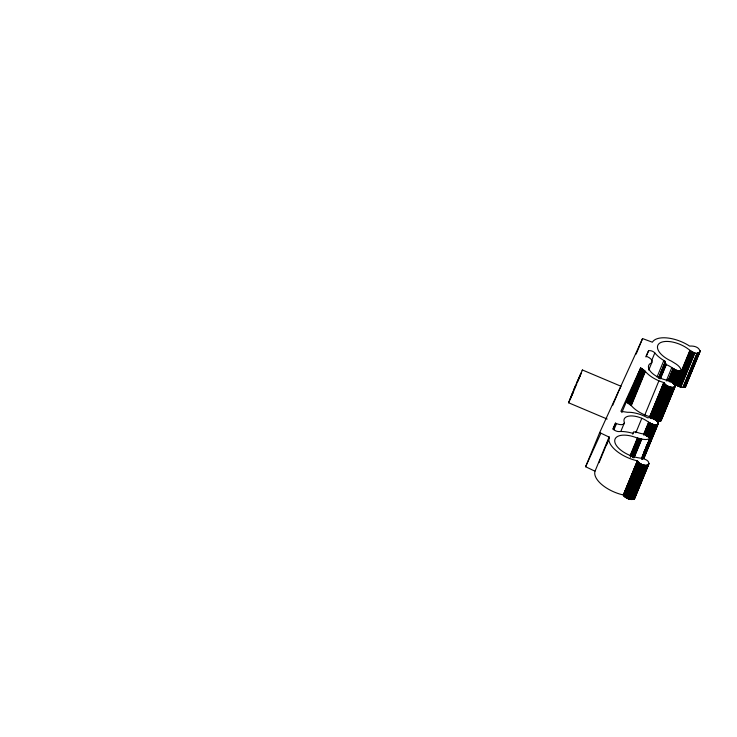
<?xml version="1.0" encoding="UTF-8"?>
<svg xmlns="http://www.w3.org/2000/svg" width="737" height="737" viewBox="0 0 737 737"><rect width="100%" height="100%" fill="white"/><g stroke="black" fill="none" stroke-linecap="round" stroke-linejoin="round"><path stroke-width="1.11" d="M634.935 497.567C632.714 501.934 625.243 498.194 623.235 494.951A26.182 12.372 22.4 0 1 595.026 471.219L585.611 466.724L599.678 432.591L642.553 338.578L652.365 342.198A26.182 12.372 22.4 0 1 689.629 346.086C704.185 345.073 702.241 360.402 688.736 349.412A19.899 9.406 22.4 0 0 659.716 343.11A19.899 9.406 22.4 0 0 671.333 361.093L676.013 363.977A11.755 5.555 22.4 0 1 680.979 370.969L660.269 421.278L657.736 421.546L671.803 387.413C679.975 387.432 671.352 379.076 667.04 380.135A15.707 7.425 22.4 0 1 650.808 371.807A15.707 7.425 22.4 0 1 651.72 362.834A6.817 3.224 22.4 0 0 647.326 356.699L647.04 356.561A24.441 11.552 22.4 0 0 646.045 356.22L648.551 350.812A3.98 1.879 22.4 0 1 654.824 352.931A26.182 12.372 22.4 0 0 663.853 360.522L665.456 361.462L658.629 378.017M661.421 419.786L660.269 421.278M621.033 430.924L624.442 422.651A15.707 7.425 22.4 0 1 630.679 415.926A15.707 7.425 22.4 0 1 648.053 421.776C662.102 431.302 660.647 415.465 647.657 417.815A21.99 10.392 22.4 0 0 627.463 412.287L620.895 411.32L640.646 368.003L645.842 371.992A21.99 10.392 22.4 0 0 663.751 382.54L666.644 385.644L671.803 387.413M599.678 432.591L609.094 437.087A26.182 12.372 22.4 0 0 637.302 460.818C646.441 471.827 656.741 460.054 639.237 457.935A19.899 9.406 22.4 0 1 614.769 441.675A19.899 9.406 22.4 0 1 636.39 437.704L641.77 439.068A11.755 5.555 22.4 0 0 649.15 438.856C652.512 436.028 643.834 433.835 641.43 433.605A15.707 7.425 22.4 0 1 635.653 431.781L635.58 431.753M607.159 419.049L568.568 402.761L572.879 392.093M582.193 370.702L582.414 369.983L621.005 386.262L618.951 390.619M579.982 375.999L580.664 374.129L579.135 377.39M665.456 361.462L665.207 362.908L666.257 364.594A15.707 7.425 22.4 0 1 671.6 367.431L676.244 370.269L680.979 370.969M571.82 394.7L570.318 398.616L571.028 397.206M580.774 374.313L581.511 372.489M579.346 377.841L580.415 375.225M636.16 354.092L642.553 338.578M595.118 470.98L609.186 436.848M599.024 462.679L609.259 437.861M606.579 444.835L607.859 441.73M612.972 429.321L615.533 423.121A24.441 11.552 22.4 0 0 616.473 423.591L616.768 423.701A6.817 3.224 22.4 0 0 624.442 422.651M613.912 429.791L616.473 423.591M621.807 412.591L640.646 368.003M664.184 383.443L650.117 417.575L649.684 416.672A21.99 10.392 22.4 0 1 631.766 406.124L626.726 402.209L640.794 368.076M627.113 402.42L641.181 368.288M645.99 357.012L648.551 350.812M627.5 402.642L641.568 368.509M627.869 402.863L641.936 368.73M628.237 403.093L642.305 368.961M628.587 403.332L642.655 369.2M628.937 403.572L643.005 369.44M629.269 403.812L643.337 369.679M629.601 404.06L643.668 369.928M629.914 404.309L643.981 370.177M630.218 404.567L644.285 370.435M630.513 404.816L644.58 370.683M630.789 405.074L644.857 370.941M631.056 405.332L645.124 371.208M631.305 405.599L645.372 371.466M651.416 361.204L654.824 352.931M648.735 370.075L651.72 362.834M632.77 434.213L633.627 432.14L635.635 431.753M657.026 377.068L663.853 360.522M635.847 432.748L641.816 418.266M658.804 377.436L665.262 361.775M658.74 378.072L665.143 362.558M659.237 377.381L665.207 362.908M659.293 377.565L665.262 363.083M659.366 377.749L665.336 363.267M659.449 377.934L665.419 363.452M659.551 378.118L665.52 363.645M659.67 378.311L665.64 363.829M644.829 414.931L658.906 380.808M659.808 378.496L665.778 364.023M659.956 378.689L665.926 364.207M660.112 378.882L666.082 364.4M660.721 378.035L666.294 364.585M630.107 455.678L637.358 438.1M630.411 455.807L637.662 438.22M630.292 456.958L637.966 438.34M630.605 457.06L638.279 438.441M631.342 456.129L638.592 438.543M631.655 456.221L638.896 438.635M631.959 456.304L639.209 438.718M632.263 456.378L639.513 438.791M632.576 456.443L639.817 438.856M632.871 456.498L640.121 438.911M632.742 457.576L640.416 438.957M649.693 416.737L663.761 382.604M633.037 457.613L640.711 438.994M649.794 417.013L663.807 382.743M649.859 417.151L663.936 383.019M633.323 457.631L640.997 439.012M649.942 417.289L664.009 383.157M650.025 417.428L664.092 383.295M633.599 457.649L641.273 439.031M633.875 457.659L641.549 439.04M650.209 417.713L664.277 383.581M643.521 434.637L648.643 422.227M650.32 417.861L664.387 383.728M634.096 457.686L641.77 439.068M664.507 383.866L650.697 418.284L664.765 384.152M643.705 434.766L648.818 422.356M650.559 418.146L664.627 384.014M643.88 434.904L649.002 422.494M650.835 418.432L664.903 384.299M666.257 381.02L671.803 367.579M644.497 434.001L649.186 422.623M650.974 418.57L665.05 384.438M644.691 434.13L649.38 422.752M651.13 418.708L665.198 384.576M644.884 434.25L649.583 422.872M651.72 417.815L665.354 384.714M645.087 434.379L649.785 423.001M651.886 417.953L665.529 384.852M645.299 434.498L649.988 423.121M652.061 418.091L665.695 384.99M645.087 435.65L650.2 423.241M652.236 418.22L665.88 385.129M652.42 418.358L666.064 385.258M645.723 434.729L650.412 423.351M645.944 434.839L650.633 423.462M652.614 418.487L666.248 385.387M668.008 380.955L673.121 368.546M652.807 418.616L666.441 385.515M668.183 381.093L673.296 368.675M646.165 434.941L650.854 423.563M668.791 380.191L673.48 368.813M653 418.736L666.644 385.644M646.386 435.042L651.075 423.664M653.212 418.856L666.847 385.764M668.975 380.32L673.664 368.942M646.616 435.143L651.305 423.766M669.168 380.449L673.858 369.071M653.415 418.975L667.059 385.884M646.837 435.235L651.526 423.858M669.371 380.578L674.06 369.2M646.644 436.359L651.757 423.95M653.627 419.095L667.271 385.995M669.574 380.697L674.263 369.32M653.848 419.206L667.482 386.114M646.874 436.451L651.987 424.042M669.353 381.849L674.466 369.44M654.06 419.316L667.704 386.216M669.988 380.937L674.677 369.559M647.528 435.493L652.227 424.116M654.281 419.417L667.925 386.326M623.327 494.969L637.394 460.837L623.355 495.024M647.768 435.576L652.457 424.199M670.209 381.047L674.899 369.67M654.935 418.487L668.155 386.428M623.447 495.209L637.514 461.076M647.998 435.641L652.687 424.263M670.421 381.158L675.11 369.781M623.566 495.402L637.634 461.27M648.228 435.714L652.918 424.337M654.732 419.62L668.376 386.52M670.642 381.259L675.332 369.882M623.695 495.586L637.763 461.463M654.963 419.712L668.606 386.612M648.035 436.811L653.148 424.392M670.863 381.37L675.553 369.992M623.834 495.78L637.901 461.648M648.265 436.866L653.378 424.457M655.193 419.804L668.837 386.704M671.094 381.462L675.783 370.085M623.99 495.973L638.058 461.841M655.423 419.887L669.067 386.787M624.165 496.158L638.233 462.035M648.496 436.912L653.608 424.503M670.891 382.595L676.013 370.186M648.726 436.958L653.839 424.549M655.654 419.97L669.297 386.87M624.35 496.351L638.417 462.219M671.554 381.646L676.244 370.269M648.947 437.004L654.069 424.595M655.893 420.044L669.528 386.943M671.785 381.738L676.474 370.361M624.543 496.545L638.611 462.412M649.177 437.041L654.29 424.623M656.123 420.108L669.767 387.017M624.755 496.729L638.822 462.596M672.015 381.812L676.704 370.435M649.398 437.069L654.511 424.659M656.354 420.173L669.997 387.082M672.245 381.895L676.934 370.518M624.976 496.913L639.043 462.781M649.61 437.096L654.723 424.678M656.584 420.237L670.228 387.137M649.831 437.115L654.944 424.696M672.476 381.969L677.165 370.591M625.206 497.088L639.274 462.956M656.814 420.293L670.458 387.192M643.641 452.794L644.921 449.69M645.769 447.617L647.058 444.365M648.753 440.376L655.156 424.715M657.045 420.339L670.688 387.247M672.706 382.033L677.404 370.656M625.446 497.272L639.513 463.14M642.148 456.783L655.359 424.724M672.513 383.129L677.635 370.72M641.494 458.856L655.562 424.724M656.842 421.417L670.919 387.284M625.704 497.438L639.771 463.315M641.697 458.847L655.764 424.724M657.072 421.463L671.14 387.33M672.743 383.185L677.865 370.775M641.955 458.534L650.485 437.852M672.973 383.24L678.095 370.822M625.962 497.613L640.029 463.481M641.89 458.838L655.958 424.715M657.293 421.49L671.361 387.358M642.074 458.829L656.142 424.696M657.515 421.518L671.582 387.386M673.203 383.286L678.316 370.868M626.229 497.779L640.296 463.647M642.259 458.81L656.326 424.678M673.434 383.323L678.547 370.914M656.501 424.65L642.434 458.783L644.092 457.972L644.368 456.59M673.655 383.36L678.768 370.951M626.505 497.936L640.582 463.803M642.609 458.746L656.676 424.623M657.948 421.564L672.015 387.432M642.765 458.709L656.999 424.54M658.159 421.573L672.227 387.441M673.876 383.387L678.989 370.978M626.791 498.092L640.858 463.96M643.079 458.626L657.146 424.494M658.362 421.573L672.43 387.45M674.097 383.415L679.21 370.997M643.226 458.571L657.293 424.438M658.565 421.573L672.632 387.45M627.086 498.24L641.153 464.107M643.355 458.515L658.399 422.329M673.885 384.465L679.422 371.024M643.613 458.377L658.436 422.458M658.758 421.573L672.826 387.441M674.097 384.474L679.634 371.033M627.38 498.378L641.448 464.246M643.825 458.23L658.482 422.716M658.952 421.564L673.019 387.432M674.3 384.484L679.846 371.043M644.092 457.972L658.482 423.093M659.136 421.546L673.203 387.413M674.502 384.493L680.048 371.043M627.675 498.516L641.752 464.384M659.32 421.518L673.388 387.395M659.495 421.49L673.563 387.367M674.705 384.484L680.242 371.043M659.661 421.463L673.729 387.33M674.899 384.474L680.435 371.033M627.979 498.636L642.056 464.503M659.827 421.426L673.894 387.293M674.659 385.497L680.62 371.015M659.974 421.38L674.198 387.201M674.834 385.479L680.804 370.997M628.293 498.756L642.36 464.623M660.407 421.214L675.387 385M628.597 498.866L642.664 464.734M660.647 421.085L675.424 385.138M685.76 384.401C686.746 389.652 678.003 386.87 675.829 384.511L689.896 350.379M660.859 420.928L675.479 385.396M628.91 498.967L642.977 464.835M661.117 420.661L675.488 385.773M676.05 384.696L690.118 350.563M629.214 499.069L643.29 464.936M676.28 384.88L690.348 350.748M629.527 499.152L643.594 465.019M676.52 385.055L690.587 350.923M629.831 499.225L643.908 465.093M676.769 385.23L690.836 351.098M630.144 499.29L644.212 465.167M677.027 385.405L691.094 351.273M630.448 499.354L644.516 465.222M677.294 385.571L691.361 351.438M630.743 499.4L644.811 465.268M677.561 385.727L691.628 351.595M631.038 499.437L645.105 465.305M677.847 385.884L691.914 351.752M631.323 499.465L645.391 465.333M678.132 386.031L692.2 351.899M631.609 499.483L645.676 465.351M678.427 386.179L692.494 352.046M631.885 499.493L645.953 465.36M678.731 386.308L692.798 352.185M632.153 499.493L646.22 465.36M632.41 499.483L646.478 465.351M679.035 386.437L693.102 352.314M632.659 499.456L646.727 465.333M632.899 499.428L646.966 465.296M679.339 386.566L693.406 352.433M633.129 499.391L647.197 465.259M679.643 386.676L693.71 352.544M633.341 499.336L647.408 465.204M633.544 499.281L647.611 465.148M679.956 386.778L694.024 352.655M633.737 499.207L647.805 465.075M633.921 499.124L648.468 463.942M680.26 386.879L694.328 352.747M634.244 498.94L648.514 464.126M634.382 498.838L649.002 463.435M680.573 386.971L694.641 352.839M634.704 498.479L648.984 463.757M680.877 387.045L694.954 352.912M682.941 387.34L697.009 353.207M683.208 387.34L697.276 353.207M683.475 387.33L697.543 353.198M683.724 387.312L697.792 353.18M683.964 387.284L698.031 353.152M684.194 387.247L698.271 353.115M684.424 387.201L698.492 353.069M684.627 387.146L698.694 353.014M684.83 387.072L698.897 352.94M685.014 386.999L700.003 350.637M685.18 386.916L700.058 350.812M685.484 386.722L700.141 351.162M685.613 386.612L700.15 351.337M572.004 394.028L577.255 381.536M577.734 381.729L578.987 378.717M573.662 390.02L575.459 385.755M575.523 386.833L576.859 383.655M612.613 405.442L618.592 391.448M574.187 390.159L575.072 387.892M576.804 382.752L582.414 369.983M572.059 395.106L573.736 391.218M578.057 379.85L578.775 378.21M571.7 395.935L568.568 402.761M571.857 395.364L572.925 392.895M615.533 423.121L613.092 428.547A3.98 1.879 22.4 0 0 618.969 431.56A26.182 12.372 22.4 0 1 630.881 432.803L632.696 433.301L633.627 432.14M585.611 466.724L600.858 433.301M627.279 399.076L629.711 393.337L627.279 399.076"/></g></svg>
